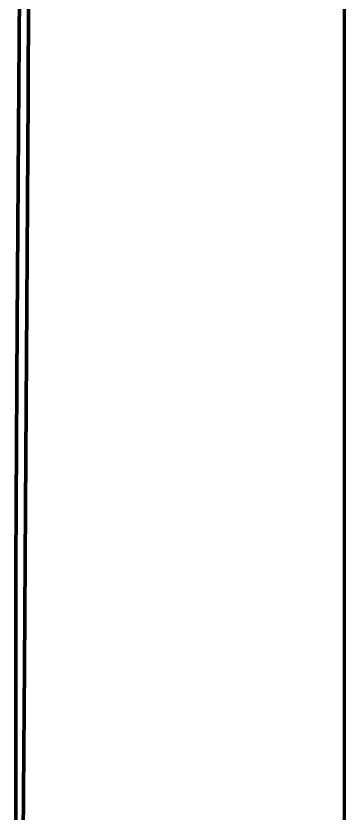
# Model space of a CAD drawing. Header units: millimetres. Extents: x 0 to 9.3, y 0 to 12.
# Drawn here: x 8.361 to 9.306, y 2.037 to 4.332 of the extents above; entities that cross this region are included whole.
import ezdxf

# ---------------------------------------------------------------- set-up
doc = ezdxf.new("R2010")
doc.units = ezdxf.units.MM
doc.layers.add('color#000000ff', color=7, linetype='CONTINUOUS', lineweight=100)
doc.layers.add('color#ffffffff', color=7, linetype='CONTINUOUS', lineweight=100)

msp = doc.modelspace()

# ---------------------------------------------------------------- linework, layer by layer
at = {"layer": 'color#000000ff'}
for p, q in [((8.3994, 4.7629), (8.3959, 4.0971)), ((8.3681, 4.0002), (8.3716, 4.5001)), ((8.3959, 4.0971), (8.3924, 3.4988)), ((8.3645, 3.4453), (8.3681, 4.0002)), ((8.3924, 3.4988), (8.3888, 2.9164)), ((8.361, 2.7502), (8.3645, 3.4453)), ((8.3888, 2.9164), (8.3854, 2.4585)), ((8.3613, 0.7512), (8.361, 2.7502)), ((8.3854, 2.4585), (8.375, 1.084))]:
    msp.add_line(p, q, dxfattribs=at)
at = {"layer": 'color#ffffffff'}
for p, q in [((9.3056, 12.0417), (9.3056, 0)), ((8.3959, 4.0971), (8.3994, 4.7629)), ((8.3716, 4.5001), (8.3681, 4.0002)), ((8.3924, 3.4988), (8.3959, 4.0971)), ((8.3681, 4.0002), (8.3645, 3.4453)), ((8.3888, 2.9164), (8.3924, 3.4988)), ((8.3645, 3.4453), (8.361, 2.7502)), ((8.3854, 2.4585), (8.3888, 2.9164)), ((8.361, 2.7502), (8.3613, 0.7512)), ((8.375, 1.084), (8.3854, 2.4585))]:
    msp.add_line(p, q, dxfattribs=at)

doc.saveas('drawing.dxf')
